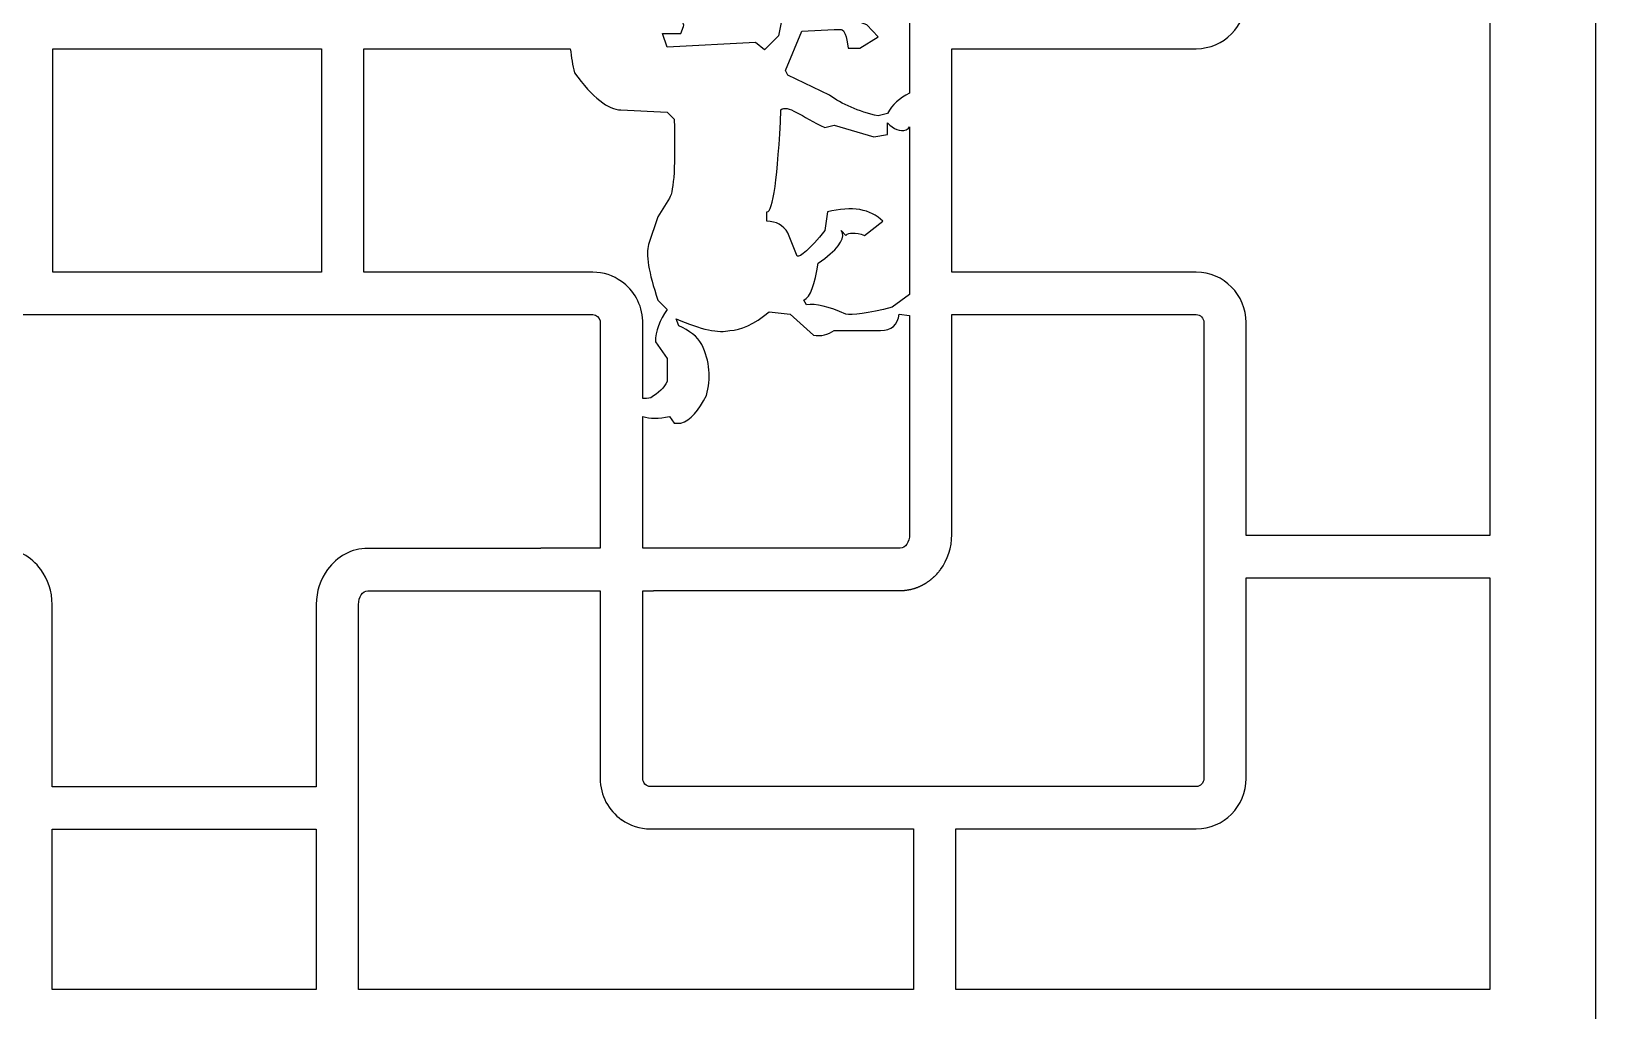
# Model space of a CAD drawing. Header units: centimetres. Extents: x 22.2 to 27, y -9 to 9.
# Drawn here: x 24.347 to 27, y -0.009 to 1.653 of the extents above; entities that cross this region are included whole.
import ezdxf

# ---------------------------------------------------------------- set-up
doc = ezdxf.new("R2010")
doc.units = ezdxf.units.CM
doc.header["$MEASUREMENT"] = 0
doc.layers.add('layer 1', color=7, linetype='Continuous')

msp = doc.modelspace()

# ---------------------------------------------------------------- linework, layer by layer
at = {"layer": 'layer 1', "color": 250}
for points, knots in [([(22.21547, -9.0002), (22.21547, -9.0002), (22.21547, 9.00077), (22.21547, 9.00077), (22.21547, 9.00077), (22.21547, 9.00077), (26.99978, 9.00077), (26.99978, 9.00077), (26.99978, 9.00077), (26.99978, 9.00077), (26.99978, -9.0002), (26.99978, -9.0002), (26.99978, -9.0002), (26.99978, -9.0002), (22.21547, -9.0002), (22.21547, -9.0002)], [0, 0, 0, 0, 0.2, 0.2, 0.2, 0.2, 0.4, 0.4, 0.4, 0.4, 0.6, 0.6, 0.6, 0.6, 1, 1, 1, 1]), ([(25.38353, 1.71309), (25.38353, 1.71309), (25.42098, 1.71624), (25.42098, 1.71624), (25.42098, 1.71624), (25.42098, 1.71624), (25.45634, 1.70827), (25.45634, 1.70827), (25.45634, 1.70827), (25.45634, 1.70827), (25.46046, 1.70042), (25.46046, 1.70042), (25.46046, 1.70042), (25.46046, 1.70042), (25.43294, 1.67664), (25.43294, 1.67664), (25.43294, 1.67664), (25.4485, 1.67162), (25.45506, 1.66648), (25.45261, 1.6612), (25.45261, 1.6612), (25.45261, 1.6612), (25.44837, 1.64912), (25.44837, 1.64912), (25.44837, 1.64912), (25.44837, 1.64912), (25.41712, 1.64912), (25.41712, 1.64912), (25.41712, 1.64912), (25.41712, 1.64912), (25.4251, 1.62571), (25.4251, 1.62571), (25.4251, 1.62571), (25.4251, 1.62571), (25.57464, 1.63369), (25.57464, 1.63369), (25.57464, 1.63369), (25.57464, 1.63369), (25.59007, 1.6216), (25.59007, 1.6216), (25.59007, 1.6216), (25.59007, 1.6216), (25.61386, 1.64539), (25.61386, 1.64539), (25.61386, 1.64539), (25.61386, 1.64539), (25.62171, 1.68461), (25.62171, 1.68461), (25.62171, 1.68461), (25.62171, 1.68461), (25.66131, 1.68461), (25.66131, 1.68461), (25.66131, 1.68461), (25.66131, 1.68461), (25.73203, 1.68699), (25.73203, 1.68699), (25.73203, 1.68699), (25.73203, 1.68699), (25.74374, 1.67117), (25.74374, 1.67117), (25.74374, 1.67117), (25.74374, 1.67117), (25.76341, 1.66359), (25.76341, 1.66359), (25.76341, 1.66359), (25.76341, 1.66359), (25.78296, 1.64366), (25.78296, 1.64366), (25.78296, 1.64366), (25.78296, 1.64366), (25.75171, 1.62398), (25.75171, 1.62398), (25.75171, 1.62398), (25.75171, 1.62398), (25.73203, 1.62398), (25.73203, 1.62398), (25.73203, 1.62398), (25.72934, 1.64507), (25.72535, 1.65561), (25.72008, 1.65561), (25.72008, 1.65561), (25.72008, 1.65561), (25.70838, 1.65561), (25.70838, 1.65561), (25.70838, 1.65561), (25.70838, 1.65561), (25.65334, 1.65323), (25.65334, 1.65323), (25.65334, 1.65323), (25.65334, 1.65323), (25.62582, 1.58624), (25.62582, 1.58624), (25.62582, 1.58624), (25.62582, 1.58624), (25.62968, 1.57827), (25.62968, 1.57827), (25.62968, 1.57827), (25.62968, 1.57827), (25.7004, 1.54451), (25.7004, 1.54451), (25.7004, 1.54451), (25.72149, 1.52895), (25.74901, 1.51712), (25.78296, 1.50915), (25.78296, 1.50915), (25.78296, 1.50915), (25.79877, 1.51326), (25.79877, 1.51326), (25.79877, 1.51326), (25.80653, 1.52841), (25.81888, 1.5399), (25.83606, 1.54773), (25.83606, 1.54773), (25.83606, 1.54773), (25.83606, 2.03193), (25.83606, 2.03193), (25.83606, 2.03193), (25.83606, 2.04478), (25.82901, 2.05528), (25.82038, 2.05528), (25.82038, 2.05528), (25.82038, 2.05528), (25.38358, 2.05528), (25.38358, 2.05528), (25.38358, 2.05528), (25.38358, 2.05528), (25.38358, 1.88897), (25.38358, 1.88897), (25.38358, 1.88897), (25.38358, 1.88897), (25.38353, 1.88897), (25.38353, 1.88897), (25.38353, 1.88897), (25.38353, 1.88897), (25.38353, 1.71309), (25.38353, 1.71309)], [0, 0, 0, 0, 0.0285714, 0.0285714, 0.0285714, 0.0285714, 0.0571429, 0.0571429, 0.0571429, 0.0571429, 0.0857143, 0.0857143, 0.0857143, 0.0857143, 0.1142857, 0.1142857, 0.1142857, 0.1142857, 0.1428571, 0.1428571, 0.1428571, 0.1428571, 0.1714286, 0.1714286, 0.1714286, 0.1714286, 0.2, 0.2, 0.2, 0.2, 0.2285714, 0.2285714, 0.2285714, 0.2285714, 0.2571429, 0.2571429, 0.2571429, 0.2571429, 0.2857143, 0.2857143, 0.2857143, 0.2857143, 0.3142857, 0.3142857, 0.3142857, 0.3142857, 0.3428571, 0.3428571, 0.3428571, 0.3428571, 0.3714286, 0.3714286, 0.3714286, 0.3714286, 0.4, 0.4, 0.4, 0.4, 0.4285714, 0.4285714, 0.4285714, 0.4285714, 0.4571429, 0.4571429, 0.4571429, 0.4571429, 0.4857143, 0.4857143, 0.4857143, 0.4857143, 0.5142857, 0.5142857, 0.5142857, 0.5142857, 0.5428571, 0.5428571, 0.5428571, 0.5428571, 0.5714286, 0.5714286, 0.5714286, 0.5714286, 0.6, 0.6, 0.6, 0.6, 0.6285714, 0.6285714, 0.6285714, 0.6285714, 0.6571429, 0.6571429, 0.6571429, 0.6571429, 0.6857143, 0.6857143, 0.6857143, 0.6857143, 0.7142857, 0.7142857, 0.7142857, 0.7142857, 0.7428571, 0.7428571, 0.7428571, 0.7428571, 0.7714286, 0.7714286, 0.7714286, 0.7714286, 0.8, 0.8, 0.8, 0.8, 0.8285714, 0.8285714, 0.8285714, 0.8285714, 0.8571429, 0.8571429, 0.8571429, 0.8571429, 0.8857143, 0.8857143, 0.8857143, 0.8857143, 0.9142857, 0.9142857, 0.9142857, 0.9142857, 0.9428571, 0.9428571, 0.9428571, 0.9428571, 1, 1, 1, 1]), ([(26.82037, 2.05722), (26.82037, 2.05722), (26.407, 2.05722), (26.407, 2.05722), (26.407, 2.05722), (26.407, 2.05722), (26.407, 1.70878), (26.407, 1.70878), (26.407, 1.70878), (26.407, 1.66179), (26.36889, 1.62332), (26.32232, 1.62332), (26.32232, 1.62332), (26.32232, 1.62332), (25.90783, 1.62332), (25.90783, 1.62332), (25.90783, 1.62332), (25.90783, 1.62332), (25.90783, 1.24411), (25.90783, 1.24411), (25.90783, 1.24411), (25.90783, 1.24411), (26.32232, 1.24411), (26.32232, 1.24411), (26.32232, 1.24411), (26.36888, 1.24411), (26.407, 1.20564), (26.407, 1.15865), (26.407, 1.15865), (26.407, 1.15865), (26.407, 0.79768), (26.407, 0.79768), (26.407, 0.79768), (26.407, 0.79768), (26.82037, 0.79768), (26.82037, 0.79768), (26.82037, 0.79768), (26.82037, 0.79768), (26.82037, 2.05722), (26.82037, 2.05722)], [0, 0, 0, 0, 0.0909091, 0.0909091, 0.0909091, 0.0909091, 0.1818182, 0.1818182, 0.1818182, 0.1818182, 0.2727273, 0.2727273, 0.2727273, 0.2727273, 0.3636364, 0.3636364, 0.3636364, 0.3636364, 0.4545455, 0.4545455, 0.4545455, 0.4545455, 0.5454545, 0.5454545, 0.5454545, 0.5454545, 0.6363636, 0.6363636, 0.6363636, 0.6363636, 0.7272727, 0.7272727, 0.7272727, 0.7272727, 0.8181818, 0.8181818, 0.8181818, 0.8181818, 1, 1, 1, 1]), ([(24.383, 1.62332), (24.383, 1.62332), (24.383, 1.24411), (24.383, 1.24411), (24.383, 1.24411), (24.383, 1.24411), (24.83864, 1.24411), (24.83864, 1.24411), (24.83864, 1.24411), (24.83864, 1.24411), (24.83864, 1.62332), (24.83864, 1.62332), (24.83864, 1.62332), (24.83864, 1.62332), (24.383, 1.62332), (24.383, 1.62332)], [0, 0, 0, 0, 0.2, 0.2, 0.2, 0.2, 0.4, 0.4, 0.4, 0.4, 0.6, 0.6, 0.6, 0.6, 1, 1, 1, 1]), ([(25.38353, 1.02991), (25.38788, 1.02961), (25.39244, 1.03005), (25.39719, 1.03125), (25.39719, 1.03125), (25.41057, 1.0391), (25.41982, 1.04823), (25.4251, 1.05877), (25.4251, 1.05877), (25.4251, 1.05877), (25.4251, 1.09799), (25.4251, 1.09799), (25.4251, 1.09799), (25.4251, 1.09799), (25.40517, 1.12589), (25.40517, 1.12589), (25.40517, 1.12589), (25.40517, 1.14415), (25.41172, 1.16254), (25.4251, 1.18093), (25.4251, 1.18093), (25.4251, 1.18093), (25.40928, 1.19675), (25.40928, 1.19675), (25.40928, 1.19675), (25.39346, 1.24394), (25.38819, 1.27531), (25.39346, 1.29087), (25.39346, 1.29087), (25.39346, 1.29087), (25.40928, 1.33832), (25.40928, 1.33832), (25.40928, 1.33832), (25.40928, 1.33832), (25.42882, 1.36957), (25.42882, 1.36957), (25.42882, 1.36957), (25.43667, 1.38294), (25.43924, 1.42756), (25.4368, 1.50368), (25.4368, 1.50368), (25.4368, 1.50368), (25.4251, 1.51539), (25.4251, 1.51539), (25.4251, 1.51539), (25.4251, 1.51539), (25.34627, 1.5195), (25.34627, 1.5195), (25.34627, 1.5195), (25.32518, 1.5195), (25.29895, 1.54046), (25.26758, 1.58251), (25.26758, 1.58251), (25.26482, 1.59517), (25.26253, 1.60877), (25.2607, 1.62332), (25.2607, 1.62332), (25.2607, 1.62332), (24.91041, 1.62332), (24.91041, 1.62332), (24.91041, 1.62332), (24.91041, 1.62332), (24.91041, 1.24411), (24.91041, 1.24411), (24.91041, 1.24411), (24.91041, 1.24411), (25.29885, 1.24411), (25.29885, 1.24411), (25.29885, 1.24411), (25.31689, 1.24411), (25.33368, 1.23832), (25.34746, 1.22851), (25.34746, 1.22851), (25.34746, 1.22851), (25.34749, 1.22853), (25.34749, 1.22853), (25.34749, 1.22853), (25.36846, 1.21362), (25.3825, 1.18936), (25.38353, 1.16189), (25.38353, 1.16189), (25.38353, 1.16189), (25.38347, 1.16163), (25.38347, 1.16163), (25.38347, 1.16163), (25.3835, 1.16064), (25.38353, 1.15964), (25.38353, 1.15865), (25.38353, 1.15865), (25.38353, 1.15865), (25.38353, 1.02991), (25.38353, 1.02991)], [0, 0, 0, 0, 0.0416667, 0.0416667, 0.0416667, 0.0416667, 0.0833333, 0.0833333, 0.0833333, 0.0833333, 0.125, 0.125, 0.125, 0.125, 0.1666667, 0.1666667, 0.1666667, 0.1666667, 0.2083333, 0.2083333, 0.2083333, 0.2083333, 0.25, 0.25, 0.25, 0.25, 0.2916667, 0.2916667, 0.2916667, 0.2916667, 0.3333333, 0.3333333, 0.3333333, 0.3333333, 0.375, 0.375, 0.375, 0.375, 0.4166667, 0.4166667, 0.4166667, 0.4166667, 0.4583333, 0.4583333, 0.4583333, 0.4583333, 0.5, 0.5, 0.5, 0.5, 0.5416667, 0.5416667, 0.5416667, 0.5416667, 0.5833333, 0.5833333, 0.5833333, 0.5833333, 0.625, 0.625, 0.625, 0.625, 0.6666667, 0.6666667, 0.6666667, 0.6666667, 0.7083333, 0.7083333, 0.7083333, 0.7083333, 0.75, 0.75, 0.75, 0.75, 0.7916667, 0.7916667, 0.7916667, 0.7916667, 0.8333333, 0.8333333, 0.8333333, 0.8333333, 0.875, 0.875, 0.875, 0.875, 0.9166667, 0.9166667, 0.9166667, 0.9166667, 1, 1, 1, 1]), ([(25.83606, 1.4905), (25.83453, 1.48819), (25.83265, 1.48659), (25.83041, 1.48574), (25.83041, 1.48574), (25.82023, 1.4819), (25.80932, 1.4869), (25.79877, 1.49745), (25.79877, 1.49745), (25.79877, 1.49745), (25.79877, 1.4779), (25.79877, 1.4779), (25.79877, 1.4779), (25.79877, 1.4779), (25.77537, 1.47379), (25.77537, 1.47379), (25.77537, 1.47379), (25.77537, 1.47379), (25.70838, 1.49372), (25.70838, 1.49372), (25.70838, 1.49372), (25.70838, 1.49372), (25.69256, 1.4896), (25.69256, 1.4896), (25.69256, 1.4896), (25.65308, 1.50786), (25.62827, 1.52979), (25.61798, 1.5195), (25.61798, 1.5195), (25.61271, 1.40403), (25.60473, 1.34629), (25.59419, 1.34629), (25.59419, 1.34629), (25.59419, 1.34629), (25.59419, 1.33048), (25.59419, 1.33048), (25.59419, 1.33048), (25.61001, 1.33048), (25.62184, 1.32392), (25.62968, 1.3108), (25.62968, 1.3108), (25.62968, 1.3108), (25.6455, 1.27133), (25.6455, 1.27133), (25.6455, 1.27133), (25.65077, 1.26876), (25.66646, 1.28316), (25.69256, 1.31466), (25.69256, 1.31466), (25.69256, 1.31466), (25.69667, 1.34629), (25.69667, 1.34629), (25.69667, 1.34629), (25.73859, 1.35684), (25.76997, 1.35157), (25.79093, 1.33048), (25.79093, 1.33048), (25.79093, 1.33048), (25.75955, 1.30669), (25.75955, 1.30669), (25.75955, 1.30669), (25.74374, 1.31196), (25.73319, 1.31196), (25.72792, 1.30669), (25.72792, 1.30669), (25.72792, 1.30669), (25.72008, 1.31466), (25.72008, 1.31466), (25.72008, 1.31466), (25.72805, 1.30412), (25.71892, 1.2883), (25.69256, 1.26747), (25.69256, 1.26747), (25.69256, 1.26747), (25.68086, 1.25963), (25.68086, 1.25963), (25.68086, 1.25963), (25.67558, 1.22298), (25.66761, 1.20202), (25.65707, 1.19675), (25.65707, 1.19675), (25.65707, 1.19675), (25.66131, 1.18877), (25.66131, 1.18877), (25.66131, 1.18877), (25.67687, 1.19135), (25.69912, 1.18607), (25.72792, 1.17296), (25.72792, 1.17296), (25.73846, 1.17039), (25.7647, 1.17437), (25.80675, 1.18466), (25.80675, 1.18466), (25.80675, 1.18466), (25.83606, 1.20651), (25.83606, 1.20651), (25.83606, 1.20651), (25.83606, 1.20651), (25.83606, 1.4905), (25.83606, 1.4905)], [0, 0, 0, 0, 0.0384615, 0.0384615, 0.0384615, 0.0384615, 0.0769231, 0.0769231, 0.0769231, 0.0769231, 0.1153846, 0.1153846, 0.1153846, 0.1153846, 0.1538462, 0.1538462, 0.1538462, 0.1538462, 0.1923077, 0.1923077, 0.1923077, 0.1923077, 0.2307692, 0.2307692, 0.2307692, 0.2307692, 0.2692308, 0.2692308, 0.2692308, 0.2692308, 0.3076923, 0.3076923, 0.3076923, 0.3076923, 0.3461538, 0.3461538, 0.3461538, 0.3461538, 0.3846154, 0.3846154, 0.3846154, 0.3846154, 0.4230769, 0.4230769, 0.4230769, 0.4230769, 0.4615385, 0.4615385, 0.4615385, 0.4615385, 0.5, 0.5, 0.5, 0.5, 0.5384615, 0.5384615, 0.5384615, 0.5384615, 0.5769231, 0.5769231, 0.5769231, 0.5769231, 0.6153846, 0.6153846, 0.6153846, 0.6153846, 0.6538462, 0.6538462, 0.6538462, 0.6538462, 0.6923077, 0.6923077, 0.6923077, 0.6923077, 0.7307692, 0.7307692, 0.7307692, 0.7307692, 0.7692308, 0.7692308, 0.7692308, 0.7692308, 0.8076923, 0.8076923, 0.8076923, 0.8076923, 0.8461538, 0.8461538, 0.8461538, 0.8461538, 0.8846154, 0.8846154, 0.8846154, 0.8846154, 0.9230769, 0.9230769, 0.9230769, 0.9230769, 1, 1, 1, 1]), ([(24.82986, 0.371), (24.82986, 0.371), (24.82986, 0.6803), (24.82986, 0.6803), (24.82986, 0.6803), (24.82986, 0.70276), (24.83712, 0.72346), (24.8492, 0.73978), (24.8492, 0.73978), (24.8492, 0.73978), (24.84909, 0.73992), (24.84909, 0.73992), (24.84909, 0.73992), (24.86515, 0.76169), (24.88981, 0.7757), (24.91731, 0.7757), (24.91731, 0.7757), (24.91731, 0.7757), (25.21077, 0.7757), (25.21077, 0.7757), (25.21077, 0.7757), (25.21077, 0.7757), (25.21077, 0.7759), (25.21077, 0.7759), (25.21077, 0.7759), (25.21077, 0.7759), (25.31139, 0.7759), (25.31139, 0.7759), (25.31139, 0.7759), (25.31139, 0.7759), (25.31139, 1.15865), (25.31139, 1.15865), (25.31139, 1.15865), (25.31139, 1.15965), (25.31141, 1.16064), (25.31145, 1.16164), (25.31145, 1.16164), (25.31015, 1.16774), (25.30497, 1.17234), (25.29885, 1.17234), (25.29885, 1.17234), (25.29885, 1.17234), (23.88999, 1.17234), (23.88999, 1.17234), (23.88999, 1.17234), (23.88395, 1.17234), (23.87883, 1.16787), (23.87745, 1.16189), (23.87745, 1.16189), (23.87745, 1.16189), (23.87745, 1.16189), (23.87745, 1.16189), (23.87745, 1.16189), (23.87745, 1.16189), (23.87744, 1.16189), (23.87744, 1.16189), (23.87744, 1.16189), (23.87744, 1.16189), (23.87742, 1.16179), (23.87742, 1.16179), (23.87742, 1.16179), (23.87742, 1.16179), (23.87741, 1.16174), (23.87741, 1.16174), (23.87741, 1.16174), (23.87741, 1.16174), (23.87741, 1.16173), (23.87741, 1.16173), (23.87741, 1.16173), (23.87741, 1.16173), (23.8774, 1.16169), (23.8774, 1.16169), (23.8774, 1.16169), (23.8774, 1.16169), (23.87734, 1.1614), (23.87734, 1.1614), (23.87734, 1.1614), (23.87734, 1.1614), (23.87734, 1.1614), (23.87734, 1.1614), (23.87734, 1.1614), (23.87734, 1.1614), (23.87729, 1.1611), (23.87729, 1.1611), (23.87729, 1.1611), (23.87729, 1.1611), (23.87728, 1.16106), (23.87728, 1.16106), (23.87728, 1.16106), (23.87728, 1.16106), (23.87728, 1.16105), (23.87728, 1.16105), (23.87728, 1.16105), (23.87728, 1.16105), (23.87723, 1.16075), (23.87723, 1.16075), (23.87723, 1.16075), (23.87723, 1.16075), (23.87722, 1.16072), (23.87722, 1.16072), (23.87722, 1.16072), (23.87722, 1.16072), (23.87722, 1.1607), (23.87722, 1.1607), (23.87722, 1.1607), (23.87722, 1.1607), (23.87721, 1.16065), (23.87721, 1.16065), (23.87721, 1.16065), (23.87714, 1.16011), (23.87709, 1.15956), (23.87708, 1.15901), (23.87708, 1.15901), (23.87708, 1.15901), (23.87708, 1.159), (23.87708, 1.159), (23.87708, 1.159), (23.87708, 1.159), (23.87708, 1.15865), (23.87708, 1.15865), (23.87708, 1.15865), (23.87708, 1.15865), (23.87708, 0.94433), (23.87708, 0.94433), (23.87708, 0.94433), (23.87708, 0.94433), (23.87751, 0.94433), (23.87751, 0.94433), (23.87751, 0.94433), (23.87751, 0.94433), (23.87751, 0.7759), (23.87751, 0.7759), (23.87751, 0.7759), (23.87751, 0.7759), (24.00104, 0.7759), (24.00104, 0.7759), (24.00104, 0.7759), (24.00104, 0.7759), (24.00104, 0.7757), (24.00104, 0.7757), (24.00104, 0.7757), (24.00104, 0.7757), (24.2945, 0.7757), (24.2945, 0.7757), (24.2945, 0.7757), (24.322, 0.7757), (24.34665, 0.76169), (24.36271, 0.73992), (24.36271, 0.73992), (24.36271, 0.73992), (24.36261, 0.73978), (24.36261, 0.73978), (24.36261, 0.73978), (24.37469, 0.72346), (24.38194, 0.70275), (24.38194, 0.6803), (24.38194, 0.6803), (24.38194, 0.6803), (24.38194, 0.371), (24.38194, 0.371), (24.38194, 0.371), (24.38194, 0.371), (24.82986, 0.371), (24.82986, 0.371)], [0, 0, 0, 0, 0.0238095, 0.0238095, 0.0238095, 0.0238095, 0.047619, 0.047619, 0.047619, 0.047619, 0.0714286, 0.0714286, 0.0714286, 0.0714286, 0.0952381, 0.0952381, 0.0952381, 0.0952381, 0.1190476, 0.1190476, 0.1190476, 0.1190476, 0.1428571, 0.1428571, 0.1428571, 0.1428571, 0.1666667, 0.1666667, 0.1666667, 0.1666667, 0.1904762, 0.1904762, 0.1904762, 0.1904762, 0.2142857, 0.2142857, 0.2142857, 0.2142857, 0.2380952, 0.2380952, 0.2380952, 0.2380952, 0.2619048, 0.2619048, 0.2619048, 0.2619048, 0.2857143, 0.2857143, 0.2857143, 0.2857143, 0.3095238, 0.3095238, 0.3095238, 0.3095238, 0.3333333, 0.3333333, 0.3333333, 0.3333333, 0.3571429, 0.3571429, 0.3571429, 0.3571429, 0.3809524, 0.3809524, 0.3809524, 0.3809524, 0.4047619, 0.4047619, 0.4047619, 0.4047619, 0.4285714, 0.4285714, 0.4285714, 0.4285714, 0.452381, 0.452381, 0.452381, 0.452381, 0.4761905, 0.4761905, 0.4761905, 0.4761905, 0.5, 0.5, 0.5, 0.5, 0.5238095, 0.5238095, 0.5238095, 0.5238095, 0.547619, 0.547619, 0.547619, 0.547619, 0.5714286, 0.5714286, 0.5714286, 0.5714286, 0.5952381, 0.5952381, 0.5952381, 0.5952381, 0.6190476, 0.6190476, 0.6190476, 0.6190476, 0.6428571, 0.6428571, 0.6428571, 0.6428571, 0.6666667, 0.6666667, 0.6666667, 0.6666667, 0.6904762, 0.6904762, 0.6904762, 0.6904762, 0.7142857, 0.7142857, 0.7142857, 0.7142857, 0.7380952, 0.7380952, 0.7380952, 0.7380952, 0.7619048, 0.7619048, 0.7619048, 0.7619048, 0.7857143, 0.7857143, 0.7857143, 0.7857143, 0.8095238, 0.8095238, 0.8095238, 0.8095238, 0.8333333, 0.8333333, 0.8333333, 0.8333333, 0.8571429, 0.8571429, 0.8571429, 0.8571429, 0.8809524, 0.8809524, 0.8809524, 0.8809524, 0.9047619, 0.9047619, 0.9047619, 0.9047619, 0.9285714, 0.9285714, 0.9285714, 0.9285714, 0.952381, 0.952381, 0.952381, 0.952381, 1, 1, 1, 1]), ([(25.83606, 1.17061), (25.83606, 1.17061), (25.8187, 1.17296), (25.8187, 1.17296), (25.8187, 1.17296), (25.816, 1.15457), (25.80546, 1.14544), (25.78707, 1.14544), (25.78707, 1.14544), (25.78707, 1.14544), (25.70838, 1.14544), (25.70838, 1.14544), (25.70838, 1.14544), (25.69783, 1.13772), (25.686, 1.13502), (25.67301, 1.1376), (25.67301, 1.1376), (25.67301, 1.1376), (25.63341, 1.17296), (25.63341, 1.17296), (25.63341, 1.17296), (25.63341, 1.17296), (25.59805, 1.17669), (25.59805, 1.17669), (25.59805, 1.17669), (25.57182, 1.15586), (25.5497, 1.14544), (25.53131, 1.14544), (25.53131, 1.14544), (25.51292, 1.14017), (25.4827, 1.14673), (25.44053, 1.16498), (25.44053, 1.16498), (25.44053, 1.16498), (25.44464, 1.15341), (25.44464, 1.15341), (25.44464, 1.15341), (25.46303, 1.14531), (25.47602, 1.13477), (25.48386, 1.12178), (25.48386, 1.12178), (25.49711, 1.09285), (25.49981, 1.06391), (25.4917, 1.03511), (25.4917, 1.03511), (25.47872, 1.00901), (25.46419, 0.99332), (25.44837, 0.98805), (25.44837, 0.98805), (25.44837, 0.98805), (25.4368, 0.98805), (25.4368, 0.98805), (25.4368, 0.98805), (25.4368, 0.98805), (25.42882, 0.99962), (25.42882, 0.99962), (25.42882, 0.99962), (25.41088, 0.99561), (25.39578, 0.9956), (25.38353, 0.99959), (25.38353, 0.99959), (25.38353, 0.99959), (25.38353, 0.97846), (25.38353, 0.97846), (25.38353, 0.97846), (25.38353, 0.97846), (25.38358, 0.97846), (25.38358, 0.97846), (25.38358, 0.97846), (25.38358, 0.97846), (25.38358, 0.7759), (25.38358, 0.7759), (25.38358, 0.7759), (25.38358, 0.7759), (25.82038, 0.7759), (25.82038, 0.7759), (25.82038, 0.7759), (25.829, 0.7759), (25.83606, 0.78641), (25.83606, 0.79925), (25.83606, 0.79925), (25.83606, 0.79925), (25.83606, 1.17061), (25.83606, 1.17061)], [0, 0, 0, 0, 0.0454545, 0.0454545, 0.0454545, 0.0454545, 0.0909091, 0.0909091, 0.0909091, 0.0909091, 0.1363636, 0.1363636, 0.1363636, 0.1363636, 0.1818182, 0.1818182, 0.1818182, 0.1818182, 0.2272727, 0.2272727, 0.2272727, 0.2272727, 0.2727273, 0.2727273, 0.2727273, 0.2727273, 0.3181818, 0.3181818, 0.3181818, 0.3181818, 0.3636364, 0.3636364, 0.3636364, 0.3636364, 0.4090909, 0.4090909, 0.4090909, 0.4090909, 0.4545455, 0.4545455, 0.4545455, 0.4545455, 0.5, 0.5, 0.5, 0.5, 0.5454545, 0.5454545, 0.5454545, 0.5454545, 0.5909091, 0.5909091, 0.5909091, 0.5909091, 0.6363636, 0.6363636, 0.6363636, 0.6363636, 0.6818182, 0.6818182, 0.6818182, 0.6818182, 0.7272727, 0.7272727, 0.7272727, 0.7272727, 0.7727273, 0.7727273, 0.7727273, 0.7727273, 0.8181818, 0.8181818, 0.8181818, 0.8181818, 0.8636364, 0.8636364, 0.8636364, 0.8636364, 0.9090909, 0.9090909, 0.9090909, 0.9090909, 1, 1, 1, 1]), ([(25.38358, 0.70365), (25.38358, 0.70365), (25.38358, 0.38525), (25.38358, 0.38525), (25.38358, 0.38525), (25.38358, 0.37773), (25.3894, 0.37155), (25.39649, 0.37155), (25.39649, 0.37155), (25.39649, 0.37155), (26.32232, 0.37155), (26.32232, 0.37155), (26.32232, 0.37155), (26.32941, 0.37155), (26.33523, 0.37772), (26.33523, 0.38525), (26.33523, 0.38525), (26.33523, 0.38525), (26.33523, 1.15865), (26.33523, 1.15865), (26.33523, 1.15865), (26.33523, 1.16618), (26.32942, 1.17234), (26.32232, 1.17234), (26.32232, 1.17234), (26.32232, 1.17234), (25.90783, 1.17234), (25.90783, 1.17234), (25.90783, 1.17234), (25.90783, 1.17234), (25.90783, 0.79925), (25.90783, 0.79925), (25.90783, 0.79925), (25.90783, 0.77687), (25.90061, 0.75621), (25.88859, 0.73992), (25.88859, 0.73992), (25.88859, 0.73992), (25.88859, 0.73992), (25.88859, 0.73992), (25.88859, 0.73992), (25.88859, 0.73992), (25.88839, 0.73965), (25.88839, 0.73965), (25.88839, 0.73965), (25.88799, 0.7391), (25.88757, 0.73855), (25.88715, 0.73801), (25.88715, 0.73801), (25.88715, 0.73801), (25.88699, 0.73781), (25.88699, 0.73781), (25.88699, 0.73781), (25.8865, 0.73718), (25.886, 0.73655), (25.88549, 0.73593), (25.88549, 0.73593), (25.88549, 0.73593), (25.88548, 0.73592), (25.88548, 0.73592), (25.88548, 0.73592), (25.88334, 0.73333), (25.88108, 0.73086), (25.87869, 0.72853), (25.87869, 0.72853), (25.87869, 0.72853), (25.87868, 0.72851), (25.87868, 0.72851), (25.87868, 0.72851), (25.87814, 0.72799), (25.87759, 0.72747), (25.87704, 0.72696), (25.87704, 0.72696), (25.87704, 0.72696), (25.87656, 0.72652), (25.87656, 0.72652), (25.87656, 0.72652), (25.87617, 0.72616), (25.87578, 0.7258), (25.87538, 0.72545), (25.87538, 0.72545), (25.87538, 0.72545), (25.87474, 0.72489), (25.87474, 0.72489), (25.87474, 0.72489), (25.87442, 0.72461), (25.8741, 0.72434), (25.87378, 0.72407), (25.87378, 0.72407), (25.87351, 0.72384), (25.87324, 0.72362), (25.87298, 0.7234), (25.87298, 0.7234), (25.87274, 0.72321), (25.87251, 0.72302), (25.87228, 0.72283), (25.87228, 0.72283), (25.8719, 0.72253), (25.87153, 0.72223), (25.87115, 0.72193), (25.87115, 0.72193), (25.87092, 0.72176), (25.8707, 0.72158), (25.87047, 0.72141), (25.87047, 0.72141), (25.87047, 0.72141), (25.86979, 0.72089), (25.86979, 0.72089), (25.86979, 0.72089), (25.86939, 0.72059), (25.86898, 0.72029), (25.86857, 0.72), (25.86857, 0.72), (25.86857, 0.72), (25.8679, 0.71951), (25.8679, 0.71951), (25.8679, 0.71951), (25.8679, 0.71951), (25.86723, 0.71904), (25.86723, 0.71904), (25.86723, 0.71904), (25.86683, 0.71877), (25.86643, 0.7185), (25.86603, 0.71823), (25.86603, 0.71823), (25.86579, 0.71806), (25.86554, 0.7179), (25.86529, 0.71773), (25.86529, 0.71773), (25.86488, 0.71747), (25.86448, 0.7172), (25.86407, 0.71695), (25.86407, 0.71695), (25.86407, 0.71695), (25.86343, 0.71655), (25.86343, 0.71655), (25.86343, 0.71655), (25.86311, 0.71635), (25.86278, 0.71615), (25.86245, 0.71595), (25.86245, 0.71595), (25.86214, 0.71576), (25.86183, 0.71558), (25.86152, 0.7154), (25.86152, 0.7154), (25.86116, 0.71518), (25.86079, 0.71498), (25.86043, 0.71477), (25.86043, 0.71477), (25.86043, 0.71477), (25.85993, 0.71449), (25.85993, 0.71449), (25.85993, 0.71449), (25.85944, 0.71422), (25.85895, 0.71395), (25.85845, 0.71369), (25.85845, 0.71369), (25.85845, 0.71369), (25.85793, 0.71341), (25.85793, 0.71341), (25.85793, 0.71341), (25.85745, 0.71316), (25.85698, 0.71292), (25.8565, 0.71268), (25.8565, 0.71268), (25.85628, 0.71257), (25.85606, 0.71247), (25.85585, 0.71236), (25.85585, 0.71236), (25.85549, 0.71219), (25.85514, 0.71202), (25.85478, 0.71185), (25.85478, 0.71185), (25.85449, 0.71172), (25.8542, 0.71158), (25.85391, 0.71145), (25.85391, 0.71145), (25.85351, 0.71127), (25.85312, 0.71109), (25.85272, 0.71092), (25.85272, 0.71092), (25.85272, 0.71092), (25.8522, 0.71069), (25.8522, 0.71069), (25.8522, 0.71069), (25.85168, 0.71047), (25.85117, 0.71026), (25.85065, 0.71005), (25.85065, 0.71005), (25.85065, 0.71005), (25.85013, 0.70984), (25.85013, 0.70984), (25.85013, 0.70984), (25.84959, 0.70962), (25.84905, 0.70942), (25.8485, 0.70921), (25.8485, 0.70921), (25.8485, 0.70921), (25.84807, 0.70905), (25.84807, 0.70905), (25.84807, 0.70905), (25.84759, 0.70888), (25.84712, 0.70871), (25.84664, 0.70855), (25.84664, 0.70855), (25.84664, 0.70855), (25.84598, 0.70832), (25.84598, 0.70832), (25.84598, 0.70832), (25.84549, 0.70816), (25.845, 0.708), (25.8445, 0.70784), (25.8445, 0.70784), (25.8445, 0.70784), (25.84411, 0.70772), (25.84411, 0.70772), (25.84411, 0.70772), (25.84354, 0.70754), (25.84297, 0.70737), (25.84239, 0.70721), (25.84239, 0.70721), (25.84239, 0.70721), (25.84195, 0.70708), (25.84195, 0.70708), (25.84195, 0.70708), (25.84136, 0.70692), (25.84077, 0.70676), (25.84017, 0.70661), (25.84017, 0.70661), (25.84017, 0.70661), (25.83984, 0.70653), (25.83984, 0.70653), (25.83984, 0.70653), (25.83928, 0.70639), (25.83871, 0.70625), (25.83815, 0.70612), (25.83815, 0.70612), (25.83815, 0.70612), (25.83772, 0.70603), (25.83772, 0.70603), (25.83772, 0.70603), (25.83717, 0.70591), (25.83663, 0.70579), (25.83608, 0.70568), (25.83608, 0.70568), (25.83608, 0.70568), (25.83567, 0.7056), (25.83567, 0.7056), (25.83567, 0.7056), (25.83507, 0.70549), (25.83447, 0.70538), (25.83387, 0.70528), (25.83387, 0.70528), (25.83387, 0.70528), (25.83346, 0.70521), (25.83346, 0.70521), (25.83346, 0.70521), (25.83283, 0.7051), (25.8322, 0.70501), (25.83157, 0.70492), (25.83157, 0.70492), (25.83157, 0.70492), (25.83132, 0.70488), (25.83132, 0.70488), (25.83132, 0.70488), (25.83066, 0.70479), (25.82999, 0.70471), (25.82933, 0.70463), (25.82933, 0.70463), (25.82933, 0.70463), (25.82929, 0.70463), (25.82929, 0.70463), (25.82929, 0.70463), (25.82929, 0.70463), (25.82929, 0.70463), (25.82929, 0.70463), (25.82929, 0.70463), (25.82929, 0.70463), (25.82922, 0.70462), (25.82922, 0.70462), (25.82922, 0.70462), (25.82859, 0.70455), (25.82795, 0.70449), (25.82732, 0.70444), (25.82732, 0.70444), (25.82732, 0.70444), (25.82694, 0.7044), (25.82694, 0.7044), (25.82694, 0.7044), (25.82632, 0.70435), (25.82569, 0.70431), (25.82506, 0.70427), (25.82506, 0.70427), (25.82506, 0.70427), (25.82466, 0.70425), (25.82466, 0.70425), (25.82466, 0.70425), (25.82402, 0.70422), (25.82338, 0.70419), (25.82273, 0.70417), (25.82273, 0.70417), (25.82273, 0.70417), (25.82243, 0.70416), (25.82243, 0.70416), (25.82243, 0.70416), (25.82175, 0.70414), (25.82107, 0.70413), (25.82038, 0.70413), (25.82038, 0.70413), (25.82038, 0.70413), (25.40193, 0.70413), (25.40193, 0.70413), (25.40193, 0.70413), (25.40193, 0.70413), (25.40193, 0.70365), (25.40193, 0.70365), (25.40193, 0.70365), (25.40193, 0.70365), (25.38358, 0.70365), (25.38358, 0.70365)], [0, 0, 0, 0, 0.0123457, 0.0123457, 0.0123457, 0.0123457, 0.0246914, 0.0246914, 0.0246914, 0.0246914, 0.037037, 0.037037, 0.037037, 0.037037, 0.0493827, 0.0493827, 0.0493827, 0.0493827, 0.0617284, 0.0617284, 0.0617284, 0.0617284, 0.0740741, 0.0740741, 0.0740741, 0.0740741, 0.0864198, 0.0864198, 0.0864198, 0.0864198, 0.0987654, 0.0987654, 0.0987654, 0.0987654, 0.1111111, 0.1111111, 0.1111111, 0.1111111, 0.1234568, 0.1234568, 0.1234568, 0.1234568, 0.1358025, 0.1358025, 0.1358025, 0.1358025, 0.1481481, 0.1481481, 0.1481481, 0.1481481, 0.1604938, 0.1604938, 0.1604938, 0.1604938, 0.1728395, 0.1728395, 0.1728395, 0.1728395, 0.1851852, 0.1851852, 0.1851852, 0.1851852, 0.1975309, 0.1975309, 0.1975309, 0.1975309, 0.2098765, 0.2098765, 0.2098765, 0.2098765, 0.2222222, 0.2222222, 0.2222222, 0.2222222, 0.2345679, 0.2345679, 0.2345679, 0.2345679, 0.2469136, 0.2469136, 0.2469136, 0.2469136, 0.2592593, 0.2592593, 0.2592593, 0.2592593, 0.2716049, 0.2716049, 0.2716049, 0.2716049, 0.2839506, 0.2839506, 0.2839506, 0.2839506, 0.2962963, 0.2962963, 0.2962963, 0.2962963, 0.308642, 0.308642, 0.308642, 0.308642, 0.3209877, 0.3209877, 0.3209877, 0.3209877, 0.3333333, 0.3333333, 0.3333333, 0.3333333, 0.345679, 0.345679, 0.345679, 0.345679, 0.3580247, 0.3580247, 0.3580247, 0.3580247, 0.3703704, 0.3703704, 0.3703704, 0.3703704, 0.382716, 0.382716, 0.382716, 0.382716, 0.3950617, 0.3950617, 0.3950617, 0.3950617, 0.4074074, 0.4074074, 0.4074074, 0.4074074, 0.4197531, 0.4197531, 0.4197531, 0.4197531, 0.4320988, 0.4320988, 0.4320988, 0.4320988, 0.4444444, 0.4444444, 0.4444444, 0.4444444, 0.4567901, 0.4567901, 0.4567901, 0.4567901, 0.4691358, 0.4691358, 0.4691358, 0.4691358, 0.4814815, 0.4814815, 0.4814815, 0.4814815, 0.4938272, 0.4938272, 0.4938272, 0.4938272, 0.5061728, 0.5061728, 0.5061728, 0.5061728, 0.5185185, 0.5185185, 0.5185185, 0.5185185, 0.5308642, 0.5308642, 0.5308642, 0.5308642, 0.5432099, 0.5432099, 0.5432099, 0.5432099, 0.5555556, 0.5555556, 0.5555556, 0.5555556, 0.5679012, 0.5679012, 0.5679012, 0.5679012, 0.5802469, 0.5802469, 0.5802469, 0.5802469, 0.5925926, 0.5925926, 0.5925926, 0.5925926, 0.6049383, 0.6049383, 0.6049383, 0.6049383, 0.617284, 0.617284, 0.617284, 0.617284, 0.6296296, 0.6296296, 0.6296296, 0.6296296, 0.6419753, 0.6419753, 0.6419753, 0.6419753, 0.654321, 0.654321, 0.654321, 0.654321, 0.6666667, 0.6666667, 0.6666667, 0.6666667, 0.6790123, 0.6790123, 0.6790123, 0.6790123, 0.691358, 0.691358, 0.691358, 0.691358, 0.7037037, 0.7037037, 0.7037037, 0.7037037, 0.7160494, 0.7160494, 0.7160494, 0.7160494, 0.7283951, 0.7283951, 0.7283951, 0.7283951, 0.7407407, 0.7407407, 0.7407407, 0.7407407, 0.7530864, 0.7530864, 0.7530864, 0.7530864, 0.7654321, 0.7654321, 0.7654321, 0.7654321, 0.7777778, 0.7777778, 0.7777778, 0.7777778, 0.7901235, 0.7901235, 0.7901235, 0.7901235, 0.8024691, 0.8024691, 0.8024691, 0.8024691, 0.8148148, 0.8148148, 0.8148148, 0.8148148, 0.8271605, 0.8271605, 0.8271605, 0.8271605, 0.8395062, 0.8395062, 0.8395062, 0.8395062, 0.8518519, 0.8518519, 0.8518519, 0.8518519, 0.8641975, 0.8641975, 0.8641975, 0.8641975, 0.8765432, 0.8765432, 0.8765432, 0.8765432, 0.8888889, 0.8888889, 0.8888889, 0.8888889, 0.9012346, 0.9012346, 0.9012346, 0.9012346, 0.9135802, 0.9135802, 0.9135802, 0.9135802, 0.9259259, 0.9259259, 0.9259259, 0.9259259, 0.9382716, 0.9382716, 0.9382716, 0.9382716, 0.9506173, 0.9506173, 0.9506173, 0.9506173, 0.962963, 0.962963, 0.962963, 0.962963, 0.9753086, 0.9753086, 0.9753086, 0.9753086, 1, 1, 1, 1]), ([(26.82037, 0.72591), (26.82037, 0.72591), (26.407, 0.72591), (26.407, 0.72591), (26.407, 0.72591), (26.407, 0.72591), (26.407, 0.38525), (26.407, 0.38525), (26.407, 0.38525), (26.407, 0.33826), (26.36889, 0.29979), (26.32232, 0.29979), (26.32232, 0.29979), (26.32232, 0.29979), (25.91483, 0.29979), (25.91483, 0.29979), (25.91483, 0.29979), (25.91483, 0.29979), (25.91483, 0.0272), (25.91483, 0.0272), (25.91483, 0.0272), (25.91483, 0.0272), (26.82037, 0.0272), (26.82037, 0.0272), (26.82037, 0.0272), (26.82037, 0.0272), (26.82037, 0.72591), (26.82037, 0.72591)], [0, 0, 0, 0, 0.125, 0.125, 0.125, 0.125, 0.25, 0.25, 0.25, 0.25, 0.375, 0.375, 0.375, 0.375, 0.5, 0.5, 0.5, 0.5, 0.625, 0.625, 0.625, 0.625, 0.75, 0.75, 0.75, 0.75, 1, 1, 1, 1]), ([(24.90163, 0.0272), (24.90163, 0.0272), (25.84306, 0.0272), (25.84306, 0.0272), (25.84306, 0.0272), (25.84306, 0.0272), (25.84306, 0.29979), (25.84306, 0.29979), (25.84306, 0.29979), (25.84306, 0.29979), (25.39649, 0.29979), (25.39649, 0.29979), (25.39649, 0.29979), (25.37836, 0.29979), (25.36152, 0.30562), (25.3477, 0.31551), (25.3477, 0.31551), (25.3477, 0.31551), (25.34749, 0.31536), (25.34749, 0.31536), (25.34749, 0.31536), (25.3257, 0.33086), (25.31139, 0.35645), (25.31139, 0.38525), (25.31139, 0.38525), (25.31139, 0.38525), (25.31139, 0.70365), (25.31139, 0.70365), (25.31139, 0.70365), (25.31139, 0.70365), (24.91731, 0.70365), (24.91731, 0.70365), (24.91731, 0.70365), (24.90868, 0.70365), (24.90163, 0.69313), (24.90163, 0.6803), (24.90163, 0.6803), (24.90163, 0.6803), (24.90163, 0.0272), (24.90163, 0.0272)], [0, 0, 0, 0, 0.0909091, 0.0909091, 0.0909091, 0.0909091, 0.1818182, 0.1818182, 0.1818182, 0.1818182, 0.2727273, 0.2727273, 0.2727273, 0.2727273, 0.3636364, 0.3636364, 0.3636364, 0.3636364, 0.4545455, 0.4545455, 0.4545455, 0.4545455, 0.5454545, 0.5454545, 0.5454545, 0.5454545, 0.6363636, 0.6363636, 0.6363636, 0.6363636, 0.7272727, 0.7272727, 0.7272727, 0.7272727, 0.8181818, 0.8181818, 0.8181818, 0.8181818, 1, 1, 1, 1]), ([(24.38194, 0.0272), (24.38194, 0.0272), (24.82986, 0.0272), (24.82986, 0.0272), (24.82986, 0.0272), (24.82986, 0.0272), (24.82986, 0.29924), (24.82986, 0.29924), (24.82986, 0.29924), (24.82986, 0.29924), (24.38194, 0.29924), (24.38194, 0.29924), (24.38194, 0.29924), (24.38194, 0.29924), (24.38194, 0.0272), (24.38194, 0.0272)], [0, 0, 0, 0, 0.2, 0.2, 0.2, 0.2, 0.4, 0.4, 0.4, 0.4, 0.6, 0.6, 0.6, 0.6, 1, 1, 1, 1])]:
    msp.add_open_spline(points, degree=3, knots=knots, dxfattribs=at)

doc.saveas('drawing.dxf')
